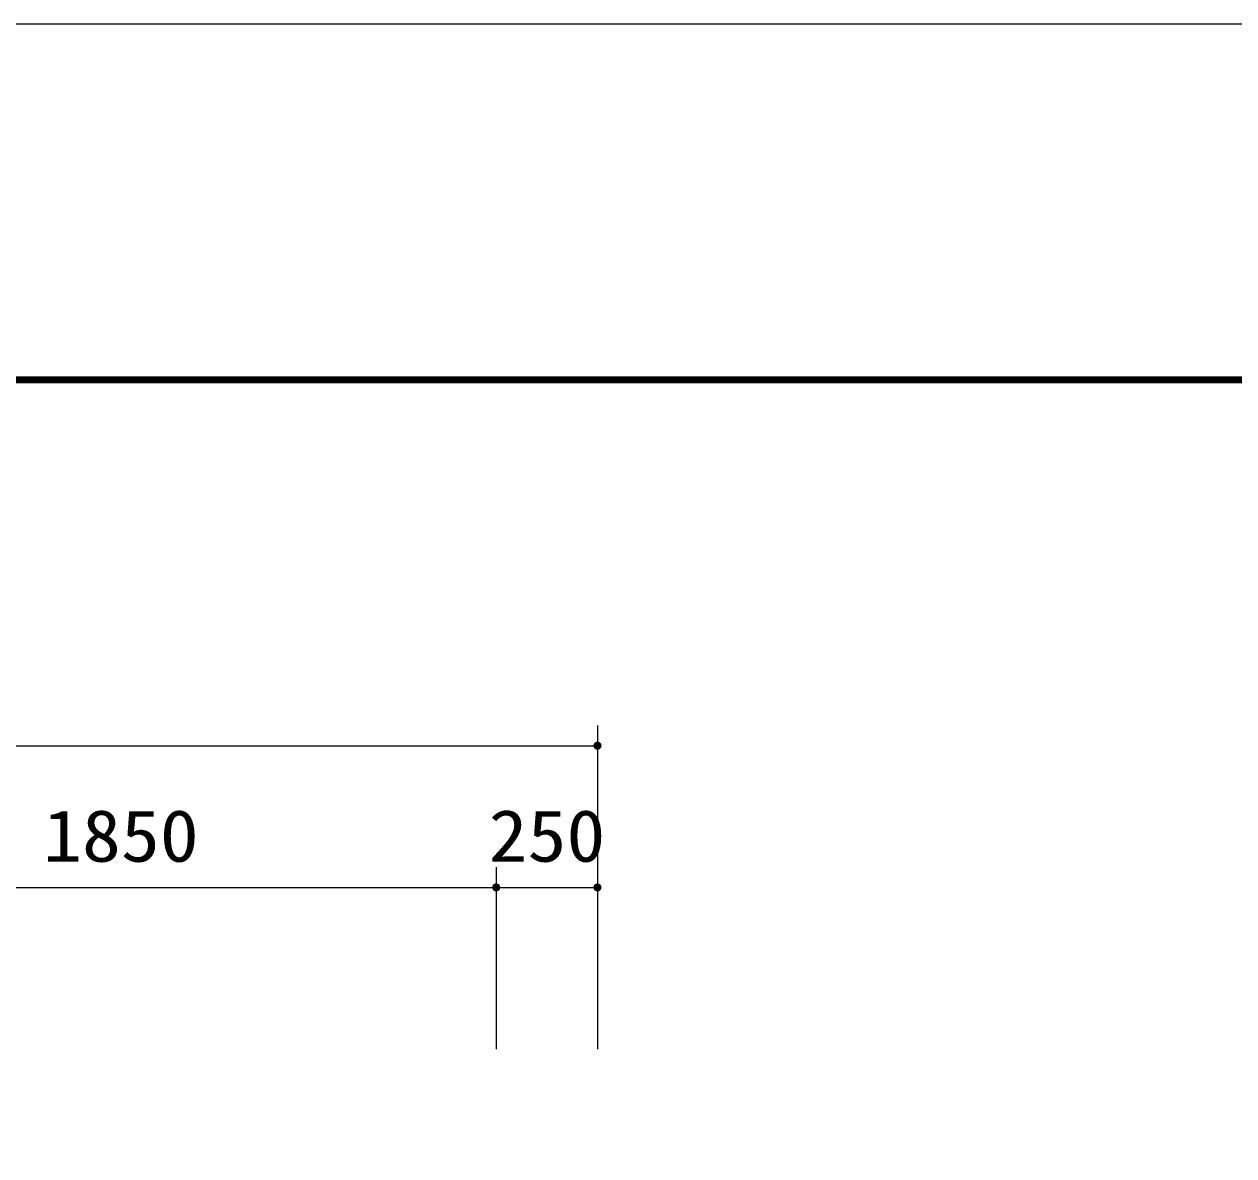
# Model space of a CAD drawing. Units: millimetres, scale not verified. Extents: x -14850 to 14850, y -10500 to 10500.
# Drawn here: x -7831 to -4844, y 7706 to 10500 of the extents above; entities that cross this region are included whole.
import ezdxf
from ezdxf.enums import TextEntityAlignment as Align

# ---------------------------------------------------------------- set-up
doc = ezdxf.new("R2010")
doc.units = ezdxf.units.MM
doc.header["$LTSCALE"] = 50
for name, color, linetype, lineweight in [('0-2_製作', 5, 'Continuous', 25), ('0-6_図面枠', 7, 'Continuous', 25), ('0-7_Axis_waku', 7, 'Continuous', 25)]:
    doc.layers.add(name, color=color, linetype=linetype, lineweight=lineweight)
doc.styles.add('ＭＳ ゴシック', font='')
doc.styles.get('ＭＳ ゴシック').set_extended_font_data('MS Gothic')

msp = doc.modelspace()

# ---------------------------------------------------------------- linework, layer by layer
at = {"layer": '0-2_製作', "color": 2}
for p, q in [((-6415.6, 8768.64), (-6415.6, 7969.12)), ((-10615.6, 8718.64), (-6415.6, 8718.64)), ((-6665.6, 8418.64), (-6665.6, 7969.12)), ((-8515.6, 8368.64), (-6665.6, 8368.64)), ((-6665.6, 8368.64), (-6415.6, 8368.64))]:
    msp.add_line(p, q, dxfattribs=at)
at = {"layer": '0-2_製作'}
for points in [[(-6415.6, 8728.64), (-6425.43, 8720.52), (-6425.11, 8721.73)], [(-6415.6, 8718.64), (-6425.43, 8720.52), (-6415.6, 8728.64)], [(-6415.6, 8728.64), (-6425.11, 8721.73), (-6416.86, 8728.57)], [(-6416.86, 8728.57), (-6425.11, 8721.73), (-6424.65, 8722.9)], [(-6416.86, 8728.57), (-6424.65, 8722.9), (-6418.09, 8728.33)], [(-6418.09, 8728.33), (-6424.65, 8722.9), (-6424.05, 8724)], [(-6418.09, 8728.33), (-6424.05, 8724), (-6419.29, 8727.94)], [(-6419.29, 8727.94), (-6424.05, 8724), (-6423.31, 8725.02)], [(-6419.29, 8727.94), (-6423.31, 8725.02), (-6420.42, 8727.41)], [(-6420.42, 8727.41), (-6423.31, 8725.02), (-6422.45, 8725.93)], [(-6420.42, 8727.41), (-6422.45, 8725.93), (-6421.48, 8726.73)], [(-6414.98, 8728.63), (-6415.6, 8718.64), (-6415.6, 8728.64)], [(-6413.73, 8728.47), (-6415.6, 8718.64), (-6414.98, 8728.63)], [(-6412.51, 8728.16), (-6415.6, 8718.64), (-6413.73, 8728.47)], [(-6411.35, 8727.69), (-6415.6, 8718.64), (-6412.51, 8728.16)], [(-6410.25, 8727.09), (-6415.6, 8718.64), (-6411.35, 8727.69)], [(-6409.23, 8726.35), (-6415.6, 8718.64), (-6410.25, 8727.09)], [(-6408.31, 8725.49), (-6415.6, 8718.64), (-6409.23, 8726.35)], [(-6407.51, 8724.52), (-6415.6, 8718.64), (-6408.31, 8725.49)], [(-6407.51, 8724.52), (-6405.6, 8718.64), (-6415.6, 8718.64)], [(-6406.84, 8723.46), (-6405.6, 8718.64), (-6407.51, 8724.52)], [(-6406.31, 8722.33), (-6405.6, 8718.64), (-6406.84, 8723.46)], [(-6405.92, 8721.13), (-6405.6, 8718.64), (-6406.31, 8722.33)], [(-6405.68, 8719.9), (-6405.6, 8718.64), (-6405.92, 8721.13)], [(-6415.6, 8718.64), (-6425.6, 8718.64), (-6425.58, 8719.27)], [(-6415.6, 8718.64), (-6425.53, 8717.39), (-6425.6, 8718.64)], [(-6415.6, 8718.64), (-6425.58, 8719.27), (-6425.43, 8720.52)], [(-6415.6, 8718.64), (-6425.29, 8716.16), (-6425.53, 8717.39)], [(-6415.6, 8718.64), (-6424.9, 8714.96), (-6425.29, 8716.16)], [(-6415.6, 8718.64), (-6424.37, 8713.83), (-6424.9, 8714.96)], [(-6415.6, 8718.64), (-6423.69, 8712.77), (-6424.37, 8713.83)], [(-6415.6, 8718.64), (-6422.89, 8711.8), (-6423.69, 8712.77)], [(-6415.6, 8708.64), (-6422.89, 8711.8), (-6415.6, 8718.64)], [(-6415.6, 8708.64), (-6421.98, 8710.94), (-6422.89, 8711.8)], [(-6415.6, 8708.64), (-6420.96, 8710.2), (-6421.98, 8710.94)], [(-6415.6, 8708.64), (-6419.86, 8709.6), (-6420.96, 8710.2)], [(-6415.6, 8708.64), (-6418.69, 8709.13), (-6419.86, 8709.6)], [(-6415.6, 8708.64), (-6417.48, 8708.82), (-6418.69, 8709.13)], [(-6415.6, 8708.64), (-6416.23, 8708.66), (-6417.48, 8708.82)], [(-6405.6, 8718.64), (-6415.6, 8708.64), (-6415.6, 8718.64)], [(-6405.62, 8718.02), (-6415.6, 8708.64), (-6405.6, 8718.64)], [(-6405.78, 8716.77), (-6415.6, 8708.64), (-6405.62, 8718.02)], [(-6406.09, 8715.55), (-6415.6, 8708.64), (-6405.78, 8716.77)], [(-6406.09, 8715.55), (-6414.35, 8708.72), (-6415.6, 8708.64)], [(-6406.56, 8714.39), (-6414.35, 8708.72), (-6406.09, 8715.55)], [(-6406.56, 8714.39), (-6413.12, 8708.96), (-6414.35, 8708.72)], [(-6407.16, 8713.29), (-6413.12, 8708.96), (-6406.56, 8714.39)], [(-6407.16, 8713.29), (-6411.92, 8709.35), (-6413.12, 8708.96)], [(-6407.9, 8712.27), (-6411.92, 8709.35), (-6407.16, 8713.29)], [(-6407.9, 8712.27), (-6410.79, 8709.88), (-6411.92, 8709.35)], [(-6408.76, 8711.36), (-6410.79, 8709.88), (-6407.9, 8712.27)], [(-6408.76, 8711.36), (-6409.73, 8710.55), (-6410.79, 8709.88)], [(-6665.6, 8368.64), (-6675.6, 8368.64), (-6675.58, 8369.27)], [(-6665.6, 8368.64), (-6675.53, 8367.39), (-6675.6, 8368.64)], [(-6665.6, 8368.64), (-6675.58, 8369.27), (-6675.43, 8370.52)], [(-6665.6, 8368.64), (-6675.29, 8366.16), (-6675.53, 8367.39)], [(-6665.6, 8378.64), (-6675.43, 8370.52), (-6675.11, 8371.73)], [(-6665.6, 8368.64), (-6675.43, 8370.52), (-6665.6, 8378.64)], [(-6665.6, 8368.64), (-6674.9, 8364.96), (-6675.29, 8366.16)], [(-6665.6, 8378.64), (-6675.11, 8371.73), (-6666.86, 8378.57)], [(-6666.86, 8378.57), (-6675.11, 8371.73), (-6674.65, 8372.9)], [(-6665.6, 8368.64), (-6674.37, 8363.83), (-6674.9, 8364.96)], [(-6666.86, 8378.57), (-6674.65, 8372.9), (-6668.09, 8378.33)], [(-6668.09, 8378.33), (-6674.65, 8372.9), (-6674.05, 8374)], [(-6665.6, 8368.64), (-6673.69, 8362.77), (-6674.37, 8363.83)], [(-6668.09, 8378.33), (-6674.05, 8374), (-6669.29, 8377.94)], [(-6669.29, 8377.94), (-6674.05, 8374), (-6673.31, 8375.02)], [(-6665.6, 8368.64), (-6672.89, 8361.8), (-6673.69, 8362.77)], [(-6669.29, 8377.94), (-6673.31, 8375.02), (-6670.42, 8377.41)], [(-6670.42, 8377.41), (-6673.31, 8375.02), (-6672.45, 8375.93)], [(-6665.6, 8358.64), (-6672.89, 8361.8), (-6665.6, 8368.64)], [(-6670.42, 8377.41), (-6672.45, 8375.93), (-6671.48, 8376.73)], [(-6664.98, 8378.63), (-6665.6, 8368.64), (-6665.6, 8378.64)], [(-6663.73, 8378.47), (-6665.6, 8368.64), (-6664.98, 8378.63)], [(-6662.51, 8378.16), (-6665.6, 8368.64), (-6663.73, 8378.47)], [(-6661.35, 8377.69), (-6665.6, 8368.64), (-6662.51, 8378.16)], [(-6660.25, 8377.09), (-6665.6, 8368.64), (-6661.35, 8377.69)], [(-6659.23, 8376.35), (-6665.6, 8368.64), (-6660.25, 8377.09)], [(-6658.31, 8375.49), (-6665.6, 8368.64), (-6659.23, 8376.35)], [(-6657.51, 8374.52), (-6665.6, 8368.64), (-6658.31, 8375.49)], [(-6657.51, 8374.52), (-6655.6, 8368.64), (-6665.6, 8368.64)], [(-6655.6, 8368.64), (-6665.6, 8358.64), (-6665.6, 8368.64)], [(-6655.62, 8368.02), (-6665.6, 8358.64), (-6655.6, 8368.64)], [(-6655.78, 8366.77), (-6665.6, 8358.64), (-6655.62, 8368.02)], [(-6656.09, 8365.55), (-6665.6, 8358.64), (-6655.78, 8366.77)], [(-6656.09, 8365.55), (-6664.35, 8358.72), (-6665.6, 8358.64)], [(-6656.56, 8364.39), (-6664.35, 8358.72), (-6656.09, 8365.55)], [(-6656.56, 8364.39), (-6663.12, 8358.96), (-6664.35, 8358.72)], [(-6657.16, 8363.29), (-6663.12, 8358.96), (-6656.56, 8364.39)], [(-6657.16, 8363.29), (-6661.92, 8359.35), (-6663.12, 8358.96)], [(-6657.9, 8362.27), (-6661.92, 8359.35), (-6657.16, 8363.29)], [(-6656.84, 8373.46), (-6655.6, 8368.64), (-6657.51, 8374.52)], [(-6656.31, 8372.33), (-6655.6, 8368.64), (-6656.84, 8373.46)], [(-6655.92, 8371.13), (-6655.6, 8368.64), (-6656.31, 8372.33)], [(-6655.68, 8369.9), (-6655.6, 8368.64), (-6655.92, 8371.13)], [(-6415.6, 8368.64), (-6425.6, 8368.64), (-6425.58, 8369.27)], [(-6415.6, 8368.64), (-6425.53, 8367.39), (-6425.6, 8368.64)], [(-6415.6, 8368.64), (-6425.58, 8369.27), (-6425.43, 8370.52)], [(-6415.6, 8368.64), (-6425.29, 8366.16), (-6425.53, 8367.39)], [(-6415.6, 8378.64), (-6425.43, 8370.52), (-6425.11, 8371.73)], [(-6415.6, 8368.64), (-6425.43, 8370.52), (-6415.6, 8378.64)], [(-6415.6, 8368.64), (-6424.9, 8364.96), (-6425.29, 8366.16)], [(-6415.6, 8378.64), (-6425.11, 8371.73), (-6416.86, 8378.57)], [(-6416.86, 8378.57), (-6425.11, 8371.73), (-6424.65, 8372.9)], [(-6415.6, 8368.64), (-6424.37, 8363.83), (-6424.9, 8364.96)], [(-6416.86, 8378.57), (-6424.65, 8372.9), (-6418.09, 8378.33)], [(-6418.09, 8378.33), (-6424.65, 8372.9), (-6424.05, 8374)], [(-6415.6, 8368.64), (-6423.69, 8362.77), (-6424.37, 8363.83)], [(-6418.09, 8378.33), (-6424.05, 8374), (-6419.29, 8377.94)], [(-6419.29, 8377.94), (-6424.05, 8374), (-6423.31, 8375.02)], [(-6415.6, 8368.64), (-6422.89, 8361.8), (-6423.69, 8362.77)], [(-6419.29, 8377.94), (-6423.31, 8375.02), (-6420.42, 8377.41)], [(-6420.42, 8377.41), (-6423.31, 8375.02), (-6422.45, 8375.93)], [(-6415.6, 8358.64), (-6422.89, 8361.8), (-6415.6, 8368.64)], [(-6420.42, 8377.41), (-6422.45, 8375.93), (-6421.48, 8376.73)], [(-6414.98, 8378.63), (-6415.6, 8368.64), (-6415.6, 8378.64)], [(-6413.73, 8378.47), (-6415.6, 8368.64), (-6414.98, 8378.63)], [(-6412.51, 8378.16), (-6415.6, 8368.64), (-6413.73, 8378.47)], [(-6411.35, 8377.69), (-6415.6, 8368.64), (-6412.51, 8378.16)], [(-6410.25, 8377.09), (-6415.6, 8368.64), (-6411.35, 8377.69)], [(-6409.23, 8376.35), (-6415.6, 8368.64), (-6410.25, 8377.09)], [(-6408.31, 8375.49), (-6415.6, 8368.64), (-6409.23, 8376.35)], [(-6407.51, 8374.52), (-6415.6, 8368.64), (-6408.31, 8375.49)], [(-6407.51, 8374.52), (-6405.6, 8368.64), (-6415.6, 8368.64)], [(-6405.6, 8368.64), (-6415.6, 8358.64), (-6415.6, 8368.64)], [(-6405.62, 8368.02), (-6415.6, 8358.64), (-6405.6, 8368.64)], [(-6405.78, 8366.77), (-6415.6, 8358.64), (-6405.62, 8368.02)], [(-6406.09, 8365.55), (-6415.6, 8358.64), (-6405.78, 8366.77)], [(-6406.09, 8365.55), (-6414.35, 8358.72), (-6415.6, 8358.64)], [(-6406.56, 8364.39), (-6414.35, 8358.72), (-6406.09, 8365.55)], [(-6406.56, 8364.39), (-6413.12, 8358.96), (-6414.35, 8358.72)], [(-6407.16, 8363.29), (-6413.12, 8358.96), (-6406.56, 8364.39)], [(-6407.16, 8363.29), (-6411.92, 8359.35), (-6413.12, 8358.96)], [(-6407.9, 8362.27), (-6411.92, 8359.35), (-6407.16, 8363.29)], [(-6406.84, 8373.46), (-6405.6, 8368.64), (-6407.51, 8374.52)], [(-6406.31, 8372.33), (-6405.6, 8368.64), (-6406.84, 8373.46)], [(-6405.92, 8371.13), (-6405.6, 8368.64), (-6406.31, 8372.33)], [(-6405.68, 8369.9), (-6405.6, 8368.64), (-6405.92, 8371.13)], [(-6665.6, 8358.64), (-6671.98, 8360.94), (-6672.89, 8361.8)], [(-6665.6, 8358.64), (-6670.96, 8360.2), (-6671.98, 8360.94)], [(-6665.6, 8358.64), (-6669.86, 8359.6), (-6670.96, 8360.2)], [(-6665.6, 8358.64), (-6668.69, 8359.13), (-6669.86, 8359.6)], [(-6665.6, 8358.64), (-6667.48, 8358.82), (-6668.69, 8359.13)], [(-6665.6, 8358.64), (-6666.23, 8358.66), (-6667.48, 8358.82)], [(-6657.9, 8362.27), (-6660.79, 8359.88), (-6661.92, 8359.35)], [(-6658.76, 8361.36), (-6660.79, 8359.88), (-6657.9, 8362.27)], [(-6658.76, 8361.36), (-6659.73, 8360.55), (-6660.79, 8359.88)], [(-6415.6, 8358.64), (-6421.98, 8360.94), (-6422.89, 8361.8)], [(-6415.6, 8358.64), (-6420.96, 8360.2), (-6421.98, 8360.94)], [(-6415.6, 8358.64), (-6419.86, 8359.6), (-6420.96, 8360.2)], [(-6415.6, 8358.64), (-6418.69, 8359.13), (-6419.86, 8359.6)], [(-6415.6, 8358.64), (-6417.48, 8358.82), (-6418.69, 8359.13)], [(-6415.6, 8358.64), (-6416.23, 8358.66), (-6417.48, 8358.82)], [(-6407.9, 8362.27), (-6410.79, 8359.88), (-6411.92, 8359.35)], [(-6408.76, 8361.36), (-6410.79, 8359.88), (-6407.9, 8362.27)], [(-6408.76, 8361.36), (-6409.73, 8360.55), (-6410.79, 8359.88)]]:
    msp.add_solid(points, dxfattribs=at)
at = {"layer": '0-6_図面枠'}
msp.add_lwpolyline([(-14850, -10500), (14850, -10500), (14850, 10500), (-14850, 10500)], close=True, dxfattribs=at)
at = {"layer": '0-7_Axis_waku'}
for p, q in [((-12964, 9629), (14014, 9629)), ((-12963, 9628), (14013, 9628)), ((-12962, 9627), (14012, 9627)), ((-12961, 9626), (14011, 9626)), ((-12960, 9625), (14010, 9625)), ((-12959, 9624), (14009, 9624)), ((-12958, 9623), (14008, 9623)), ((-12957, 9622), (14007, 9622)), ((-12956, 9621), (14006, 9621)), ((-12955, 9620), (14005, 9620)), ((-12954, 9619), (14004, 9619)), ((-12953, 9618), (14003, 9618)), ((-12952, 9617), (14002, 9617)), ((-12951, 9616), (14001, 9616)), ((-12950, 9615), (14000, 9615))]:
    msp.add_line(p, q, dxfattribs=at)

# ---------------------------------------------------------------- texts
at = {"layer": '0-2_製作', "color": 4, "style": 'ＭＳ ゴシック', "width": 1.1}
for s, p in [('1850', (-7784.35, 8393.64)), ('250', (-6684.35, 8393.64))]:
    msp.add_text(s, height=128.4, dxfattribs=at).set_placement(p, align=Align.BOTTOM_LEFT)

doc.saveas('drawing.dxf')
